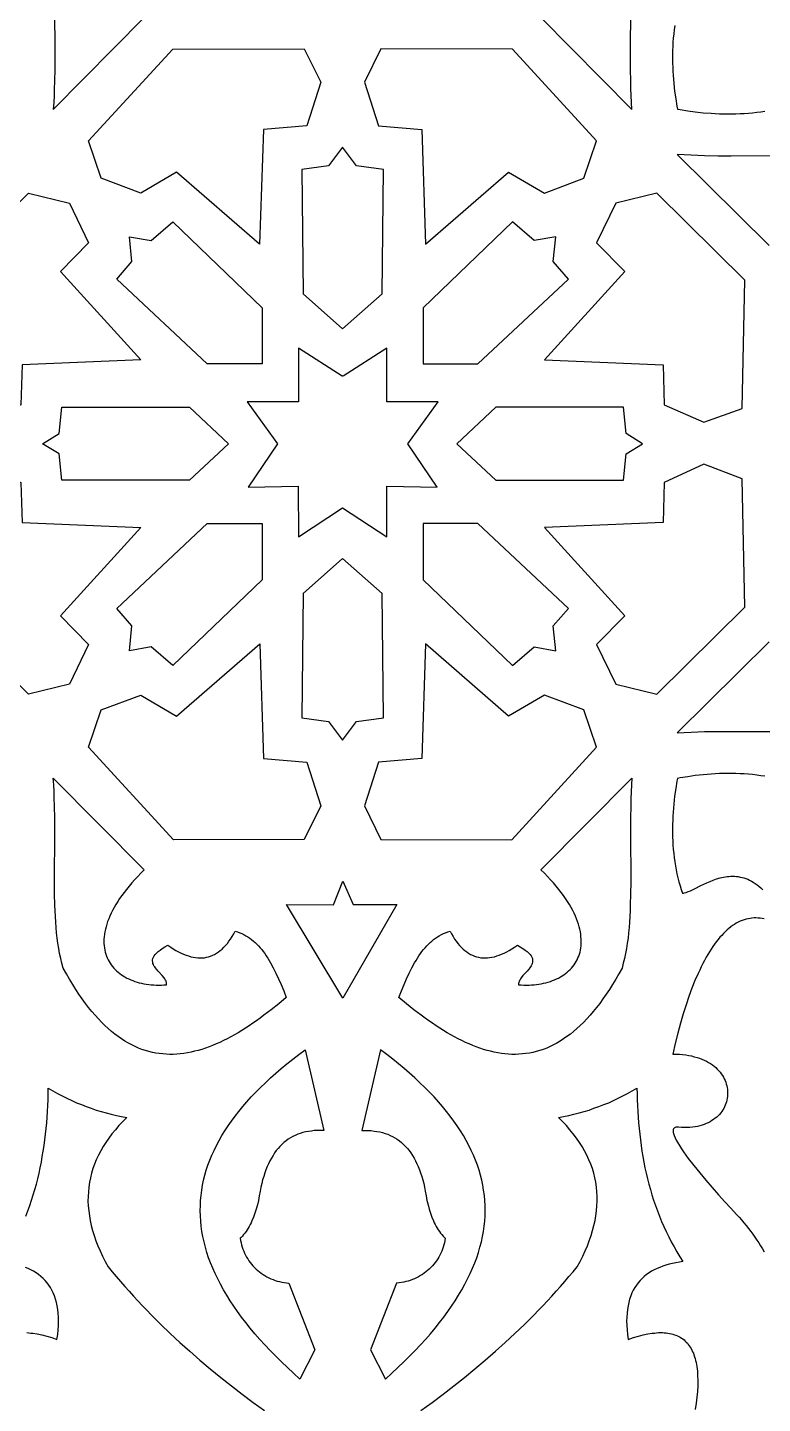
# Model space of a CAD drawing. Extents: x -540 to 540, y -540 to 540.
# Drawn here: x -25.8 to 34.4, y -78.6 to 34.1 of the extents above; entities that cross this region are included whole.
import ezdxf

# ---------------------------------------------------------------- set-up
doc = ezdxf.new("R2010")
doc.units = 0
doc.layers.add('LAYER_1', color=18, linetype='CONTINUOUS')
doc.layers.add('LAYER_2', color=174, linetype='CONTINUOUS')

msp = doc.modelspace()

# ---------------------------------------------------------------- linework, layer by layer
at = {"layer": 'LAYER_1'}
msp.add_lwpolyline([(0, 540, 0.414214), (-540, 0, 0.414214), (0, -540, 0.414214), (540, 0, 0.414214)], format="xyb", close=True, dxfattribs=at)
for points in [[(-23.59, 35.91), (-23.57, 31.82), (-23.57, 30.74), (-23.59, 29.64), (-23.61, 29.09), (-23.63, 28.53), (-23.66, 27.96), (-23.69, 27.39), (-16.24, 34.92)], [(16.24, 34.92), (23.69, 27.39), (23.66, 27.96), (23.63, 28.53), (23.61, 29.09), (23.59, 29.64), (23.57, 30.74), (23.57, 31.82), (23.59, 35.91)], [(35.91, 23.59), (31.82, 23.57), (30.74, 23.57), (29.64, 23.59), (29.09, 23.61), (28.53, 23.63), (27.96, 23.66), (27.39, 23.69), (34.92, 16.24)], [(34.92, -16.24), (27.39, -23.69), (27.96, -23.66), (28.53, -23.63), (29.09, -23.61), (29.64, -23.59), (30.74, -23.57), (31.82, -23.57), (35.91, -23.59)], [(-25.94, -63.28), (-25.78, -62.85), (-25.62, -62.42), (-25.47, -61.98), (-25.33, -61.55), (-25.2, -61.1), (-25.08, -60.66), (-24.97, -60.22), (-24.86, -59.77), (-24.76, -59.32), (-24.67, -58.87), (-24.59, -58.41), (-24.51, -57.95), (-24.44, -57.49), (-24.38, -57.03), (-24.33, -56.57), (-24.28, -56.1), (-24.23, -55.64), (-24.2, -55.17), (-24.17, -54.7), (-24.14, -54.22), (-24.12, -53.75), (-24.11, -53.27), (-24.1, -52.79), (-23.72, -53.02), (-23.34, -53.23), (-22.96, -53.44), (-22.57, -53.63), (-22.18, -53.81), (-21.79, -53.99), (-21.39, -54.15), (-20.99, -54.31), (-20.58, -54.45), (-20.18, -54.59), (-19.77, -54.72), (-19.36, -54.83), (-18.94, -54.94), (-18.52, -55.03), (-18.1, -55.12), (-17.67, -55.2), (-18, -55.53), (-18.32, -55.86), (-18.61, -56.2), (-18.89, -56.54), (-19.15, -56.89), (-19.39, -57.24), (-19.61, -57.59), (-19.81, -57.94), (-20, -58.3), (-20.17, -58.66), (-20.32, -59.03), (-20.45, -59.39), (-20.56, -59.76), (-20.65, -60.14), (-20.73, -60.51), (-20.78, -60.9), (-20.82, -61.28), (-20.84, -61.67), (-20.85, -62.06), (-20.83, -62.45), (-20.79, -62.85), (-20.74, -63.25), (-20.67, -63.65), (-20.58, -64.06), (-20.47, -64.47), (-20.35, -64.88), (-20.2, -65.3), (-20.04, -65.72), (-19.86, -66.14), (-19.66, -66.57), (-19.44, -67), (-19.2, -67.43), (-18.87, -67.84), (-18.53, -68.24), (-18.19, -68.65), (-17.84, -69.05), (-17.49, -69.44), (-17.13, -69.84), (-16.77, -70.23), (-16.4, -70.62), (-16.03, -71), (-15.66, -71.39), (-14.89, -72.15), (-14.11, -72.9), (-13.32, -73.63), (-12.51, -74.36), (-11.68, -75.08), (-10.84, -75.79), (-9.98, -76.5), (-9.11, -77.19), (-8.23, -77.87), (-7.33, -78.55), (-6.41, -79.21)], [(6.41, -79.21), (7.33, -78.55), (8.23, -77.87), (9.11, -77.19), (9.98, -76.5), (10.84, -75.79), (11.68, -75.08), (12.51, -74.36), (13.32, -73.63), (14.11, -72.9), (14.89, -72.15), (15.66, -71.39), (16.03, -71), (16.4, -70.62), (16.77, -70.23), (17.13, -69.84), (17.49, -69.44), (17.84, -69.05), (18.19, -68.65), (18.53, -68.24), (18.87, -67.84), (19.2, -67.43), (19.44, -67), (19.66, -66.57), (19.86, -66.14), (20.04, -65.72), (20.2, -65.3), (20.35, -64.88), (20.47, -64.47), (20.58, -64.06), (20.67, -63.65), (20.74, -63.25), (20.79, -62.85), (20.83, -62.45), (20.84, -62.06), (20.84, -61.67), (20.82, -61.28), (20.78, -60.9), (20.73, -60.51), (20.65, -60.14), (20.56, -59.76), (20.45, -59.39), (20.32, -59.03), (20.17, -58.66), (20, -58.3), (19.81, -57.94), (19.61, -57.59), (19.39, -57.24), (19.15, -56.89), (18.89, -56.54), (18.61, -56.2), (18.32, -55.86), (18, -55.53), (17.67, -55.2), (18.1, -55.12), (18.52, -55.03), (18.94, -54.94), (19.36, -54.83), (19.77, -54.72), (20.18, -54.59), (20.58, -54.45), (20.99, -54.31), (21.39, -54.15), (21.79, -53.99), (22.18, -53.81), (22.57, -53.63), (22.96, -53.44), (23.34, -53.23), (23.72, -53.02), (24.1, -52.79), (24.11, -53.27), (24.12, -53.75), (24.14, -54.22), (24.17, -54.7), (24.2, -55.17), (24.23, -55.64), (24.28, -56.1), (24.33, -56.57), (24.38, -57.03), (24.44, -57.49), (24.51, -57.95), (24.59, -58.41), (24.67, -58.87), (24.76, -59.32), (24.86, -59.77), (24.97, -60.22), (25.08, -60.66), (25.2, -61.1), (25.33, -61.55), (25.47, -61.98), (25.62, -62.42), (25.78, -62.85), (25.94, -63.28), (26.12, -63.71), (26.3, -64.13), (26.5, -64.55), (26.7, -64.97), (26.91, -65.38), (27.14, -65.8), (27.37, -66.2), (27.62, -66.61), (27.87, -67.01), (27.58, -67.05), (27.3, -67.1), (27.02, -67.16), (26.75, -67.23), (26.48, -67.3), (26.23, -67.38), (25.98, -67.48), (25.75, -67.58), (25.52, -67.69), (25.3, -67.8), (25.09, -67.93), (24.89, -68.07), (24.7, -68.22), (24.53, -68.38), (24.36, -68.55), (24.2, -68.74), (24.06, -68.93), (23.92, -69.13), (23.8, -69.35), (23.69, -69.58), (23.59, -69.82), (23.5, -70.08), (23.43, -70.35), (23.37, -70.63), (23.32, -70.92), (23.29, -71.23), (23.27, -71.55), (23.26, -71.89), (23.27, -72.24), (23.29, -72.61), (23.33, -72.99), (23.39, -73.39), (23.81, -73.24), (24.23, -73.12), (24.62, -73.02), (25, -72.94), (25.36, -72.88), (25.53, -72.86), (25.7, -72.84), (25.87, -72.83), (26.03, -72.83), (26.19, -72.83), (26.34, -72.84), (26.49, -72.85), (26.64, -72.87), (26.78, -72.89), (26.92, -72.92), (27.05, -72.96), (27.18, -73), (27.3, -73.04), (27.42, -73.09), (27.54, -73.15), (27.65, -73.21), (27.76, -73.28), (27.86, -73.35), (27.96, -73.43), (28.05, -73.52), (28.14, -73.61), (28.23, -73.7), (28.31, -73.8), (28.39, -73.91), (28.47, -74.02), (28.54, -74.14), (28.6, -74.26), (28.66, -74.39), (28.72, -74.52), (28.77, -74.66), (28.82, -74.81), (28.87, -74.96), (28.91, -75.11), (28.94, -75.27), (28.98, -75.44), (29, -75.61), (29.05, -75.98), (29.07, -76.36), (29.08, -76.76), (29.08, -77.19), (29.05, -77.64), (29.01, -78.11), (28.96, -78.61), (28.88, -79.12)], [(-25.87, -72.83), (-25.7, -72.84), (-25.53, -72.86), (-25.36, -72.88), (-25, -72.94), (-24.62, -73.02), (-24.23, -73.12), (-23.81, -73.24), (-23.39, -73.39), (-23.33, -72.99), (-23.29, -72.61), (-23.27, -72.24), (-23.26, -71.89), (-23.27, -71.55), (-23.29, -71.23), (-23.32, -70.92), (-23.37, -70.63), (-23.43, -70.35), (-23.5, -70.08), (-23.59, -69.82), (-23.69, -69.58), (-23.8, -69.35), (-23.92, -69.13), (-24.06, -68.93), (-24.2, -68.74), (-24.36, -68.55), (-24.53, -68.38), (-24.7, -68.22), (-24.89, -68.07), (-25.09, -67.93), (-25.3, -67.8), (-25.52, -67.69), (-25.75, -67.58), (-25.98, -67.48)]]:
    msp.add_lwpolyline(points, dxfattribs=at)
for points in [[(-6.48, 25.73), (-6.8, 16.35), (-13.59, 22.26), (-16.52, 20.53), (-19.76, 21.75), (-20.8, 24.81), (-13.9, 32.33), (-3.14, 32.36), (-1.78, 29.61), (-2.93, 26.04)], [(6.48, 25.73), (6.8, 16.35), (13.59, 22.26), (16.52, 20.53), (19.76, 21.75), (20.8, 24.81), (13.9, 32.33), (3.14, 32.36), (1.78, 29.61), (2.93, 26.04)], [(0, 9.41), (3.24, 12.27), (3.35, 22.47), (1.15, 22.77), (0, 24.3), (-1.15, 22.77), (-3.35, 22.47), (-3.24, 12.27)], [(-26.34, 3.19), (-29.58, 1.77), (-32.72, 2.88), (-32.93, 13.39), (-25.72, 20.53), (-22.37, 19.71), (-20.8, 16.45), (-23.1, 14.1), (-16.52, 6.86), (-26.24, 6.45)], [(26.34, 3.19), (29.58, 1.77), (32.72, 2.88), (32.93, 13.39), (25.72, 20.53), (22.37, 19.71), (20.8, 16.45), (23.1, 14.1), (16.52, 6.86), (26.24, 6.45)], [(-6.59, 11.14), (-6.59, 6.55), (-11.08, 6.55), (-18.5, 13.49), (-17.25, 14.92), (-17.46, 16.96), (-15.68, 16.65), (-13.9, 18.18)], [(6.59, 11.14), (6.59, 6.55), (11.08, 6.55), (18.5, 13.49), (17.25, 14.92), (17.46, 16.96), (15.68, 16.65), (13.9, 18.18)], [(0, -5.26), (3.62, -7.62), (3.63, -3.47), (7.73, -3.57), (5.34, -0.02), (7.82, 3.42), (3.62, 3.42), (3.62, 7.82), (0.04, 5.52), (0, 5.55), (-0.04, 5.52), (-3.62, 7.82), (-3.62, 3.42), (-7.82, 3.42), (-5.34, -0.02), (-7.73, -3.57), (-3.63, -3.47), (-3.62, -7.62)], [(-12.54, 2.98), (-9.34, 0), (-9.35, -0.01), (-12.54, -2.98), (-23, -2.98), (-23.21, -0.84), (-24.57, 0), (-23.21, 0.84), (-23, 2.98)], [(12.54, 2.98), (9.34, 0), (9.35, -0.01), (12.54, -2.98), (23, -2.98), (23.21, -0.84), (24.57, 0), (23.21, 0.84), (23, 2.98)], [(-29.58, -1.67), (-26.34, -3.19), (-26.24, -6.45), (-16.52, -6.86), (-23.1, -14.1), (-20.8, -16.45), (-22.37, -19.71), (-25.72, -20.53), (-32.93, -13.39), (-32.72, -2.88)], [(29.58, -1.67), (26.34, -3.19), (26.24, -6.45), (16.52, -6.86), (23.1, -14.1), (20.8, -16.45), (22.37, -19.71), (25.72, -20.53), (32.93, -13.39), (32.72, -2.88)], [(-11.08, -6.55), (-6.59, -6.55), (-6.59, -11.14), (-13.9, -18.18), (-15.68, -16.65), (-17.46, -16.96), (-17.25, -14.92), (-18.5, -13.49)], [(11.08, -6.55), (6.59, -6.55), (6.59, -11.14), (13.9, -18.18), (15.68, -16.65), (17.46, -16.96), (17.25, -14.92), (18.5, -13.49)], [(0, -24.3), (1.15, -22.77), (3.35, -22.47), (3.24, -12.27), (0, -9.41), (-3.24, -12.27), (-3.35, -22.47), (-1.15, -22.77)], [(-6.79, -16.4), (-6.48, -25.79), (-2.93, -26.09), (-1.78, -29.66), (-3.14, -32.42), (-13.85, -32.45), (-20.8, -24.87), (-19.76, -21.81), (-16.52, -20.59), (-13.59, -22.32)], [(6.79, -16.4), (6.48, -25.79), (2.93, -26.09), (1.78, -29.66), (3.14, -32.42), (13.85, -32.45), (20.8, -24.87), (19.76, -21.81), (16.52, -20.59), (13.59, -22.32)], [(-22.88, -42.97), (-22.98, -42.57), (-23.08, -42.17), (-23.17, -41.77), (-23.24, -41.35), (-23.31, -40.93), (-23.37, -40.51), (-23.42, -40.08), (-23.46, -39.64), (-23.49, -39.19), (-23.52, -38.74), (-23.55, -38.28), (-23.56, -37.82), (-23.58, -36.88), (-23.59, -35.91), (-23.57, -31.82), (-23.57, -30.74), (-23.59, -29.64), (-23.61, -29.09), (-23.63, -28.53), (-23.66, -27.96), (-23.69, -27.39), (-16.24, -34.92), (-16.52, -35.19), (-16.78, -35.46), (-17.03, -35.73), (-17.27, -35.99), (-17.49, -36.26), (-17.7, -36.51), (-17.9, -36.77), (-18.08, -37.02), (-18.26, -37.27), (-18.42, -37.52), (-18.57, -37.76), (-18.71, -38), (-18.84, -38.24), (-18.95, -38.47), (-19.06, -38.7), (-19.15, -38.92), (-19.24, -39.14), (-19.31, -39.36), (-19.37, -39.57), (-19.42, -39.78), (-19.47, -39.99), (-19.5, -40.19), (-19.52, -40.39), (-19.54, -40.58), (-19.54, -40.77), (-19.54, -40.96), (-19.53, -41.14), (-19.5, -41.31), (-19.47, -41.49), (-19.44, -41.65), (-19.39, -41.82), (-19.33, -41.98), (-19.27, -42.13), (-19.2, -42.28), (-19.12, -42.42), (-19.04, -42.56), (-18.95, -42.7), (-18.85, -42.83), (-18.74, -42.96), (-18.63, -43.08), (-18.51, -43.19), (-18.39, -43.3), (-18.25, -43.41), (-18.12, -43.51), (-17.97, -43.6), (-17.83, -43.69), (-17.67, -43.78), (-17.51, -43.85), (-17.35, -43.93), (-17.18, -43.99), (-17.01, -44.06), (-16.83, -44.11), (-16.65, -44.16), (-16.46, -44.21), (-16.27, -44.25), (-16.08, -44.28), (-15.88, -44.31), (-15.68, -44.33), (-15.47, -44.34), (-15.27, -44.35), (-15.05, -44.35), (-14.84, -44.35), (-14.63, -44.34), (-14.41, -44.33), (-14.41, -44.23), (-14.43, -44.13), (-14.46, -44.03), (-14.51, -43.94), (-14.56, -43.84), (-14.62, -43.75), (-14.77, -43.57), (-15.1, -43.22), (-15.25, -43.04), (-15.32, -42.95), (-15.39, -42.86), (-15.45, -42.77), (-15.49, -42.68), (-15.53, -42.58), (-15.55, -42.48), (-15.56, -42.38), (-15.56, -42.28), (-15.54, -42.18), (-15.49, -42.07), (-15.43, -41.96), (-15.35, -41.85), (-15.24, -41.73), (-15.11, -41.61), (-14.95, -41.49), (-14.77, -41.36), (-14.55, -41.22), (-14.31, -41.08), (-14.08, -41.24), (-13.87, -41.38), (-13.65, -41.51), (-13.44, -41.63), (-13.23, -41.73), (-13.02, -41.82), (-12.82, -41.91), (-12.62, -41.97), (-12.43, -42.03), (-12.23, -42.07), (-12.04, -42.1), (-11.86, -42.12), (-11.67, -42.13), (-11.49, -42.13), (-11.32, -42.11), (-11.14, -42.08), (-10.97, -42.04), (-10.81, -41.98), (-10.64, -41.91), (-10.48, -41.84), (-10.32, -41.74), (-10.17, -41.64), (-10.02, -41.53), (-9.87, -41.4), (-9.72, -41.26), (-9.58, -41.11), (-9.44, -40.94), (-9.31, -40.76), (-9.17, -40.58), (-9.05, -40.37), (-8.92, -40.16), (-8.8, -39.93), (-8.61, -40), (-8.43, -40.06), (-8.26, -40.14), (-8.09, -40.22), (-7.92, -40.31), (-7.76, -40.41), (-7.6, -40.51), (-7.45, -40.63), (-7.31, -40.75), (-7.16, -40.87), (-7.02, -41.01), (-6.89, -41.15), (-6.75, -41.3), (-6.62, -41.45), (-6.5, -41.61), (-6.37, -41.78), (-6.25, -41.96), (-6.13, -42.14), (-6.02, -42.33), (-5.9, -42.52), (-5.68, -42.93), (-5.46, -43.37), (-5.24, -43.83), (-5.03, -44.32), (-4.82, -44.83), (-4.61, -45.37), (-5.23, -45.88), (-5.84, -46.37), (-6.44, -46.83), (-6.75, -47.06), (-7.05, -47.27), (-7.35, -47.48), (-7.66, -47.69), (-7.96, -47.88), (-8.26, -48.07), (-8.56, -48.26), (-8.86, -48.43), (-9.16, -48.6), (-9.46, -48.75), (-9.76, -48.9), (-10.05, -49.05), (-10.35, -49.18), (-10.65, -49.3), (-10.94, -49.42), (-11.24, -49.52), (-11.53, -49.62), (-11.83, -49.71), (-12.12, -49.78), (-12.41, -49.85), (-12.71, -49.91), (-13, -49.95), (-13.29, -49.99), (-13.58, -50.01), (-13.87, -50.03), (-14.15, -50.03), (-14.44, -50.02), (-14.73, -50), (-15.01, -49.97), (-15.3, -49.92), (-15.58, -49.87), (-15.86, -49.8), (-16.15, -49.72), (-16.43, -49.62), (-16.71, -49.51), (-16.99, -49.39), (-17.27, -49.26), (-17.54, -49.11), (-17.82, -48.95), (-18.1, -48.77), (-18.37, -48.58), (-18.65, -48.38), (-18.92, -48.16), (-19.19, -47.92), (-19.46, -47.67), (-19.73, -47.41), (-20, -47.13), (-20.27, -46.83), (-20.53, -46.52), (-20.8, -46.19), (-21.06, -45.85), (-21.32, -45.49), (-21.59, -45.11), (-21.85, -44.72), (-22.1, -44.3), (-22.36, -43.88), (-22.62, -43.43)], [(16.24, -34.92), (23.69, -27.39), (23.66, -27.96), (23.63, -28.53), (23.61, -29.09), (23.59, -29.64), (23.57, -30.74), (23.57, -31.82), (23.59, -35.91), (23.58, -36.88), (23.56, -37.82), (23.54, -38.28), (23.52, -38.74), (23.49, -39.19), (23.46, -39.64), (23.42, -40.08), (23.37, -40.51), (23.31, -40.93), (23.24, -41.35), (23.17, -41.77), (23.08, -42.17), (22.98, -42.57), (22.88, -42.97), (22.62, -43.43), (22.36, -43.88), (22.1, -44.3), (21.85, -44.72), (21.58, -45.11), (21.32, -45.49), (21.06, -45.85), (20.8, -46.19), (20.53, -46.52), (20.27, -46.83), (20, -47.13), (19.73, -47.41), (19.46, -47.67), (19.19, -47.92), (18.92, -48.16), (18.65, -48.38), (18.37, -48.58), (18.1, -48.77), (17.82, -48.95), (17.54, -49.11), (17.27, -49.26), (16.99, -49.39), (16.71, -49.51), (16.43, -49.62), (16.15, -49.72), (15.86, -49.8), (15.58, -49.87), (15.3, -49.92), (15.01, -49.97), (14.73, -50), (14.44, -50.02), (14.15, -50.03), (13.87, -50.03), (13.58, -50.01), (13.29, -49.99), (13, -49.95), (12.71, -49.91), (12.41, -49.85), (12.12, -49.78), (11.83, -49.71), (11.53, -49.62), (11.24, -49.52), (10.94, -49.42), (10.65, -49.3), (10.35, -49.18), (10.05, -49.05), (9.76, -48.9), (9.46, -48.75), (9.16, -48.6), (8.86, -48.43), (8.56, -48.26), (8.26, -48.07), (7.96, -47.88), (7.66, -47.69), (7.35, -47.48), (7.05, -47.27), (6.75, -47.06), (6.44, -46.83), (5.84, -46.37), (5.23, -45.88), (4.61, -45.37), (4.82, -44.83), (5.03, -44.32), (5.24, -43.83), (5.46, -43.37), (5.68, -42.93), (5.9, -42.52), (6.02, -42.33), (6.13, -42.14), (6.25, -41.96), (6.37, -41.78), (6.5, -41.61), (6.62, -41.45), (6.75, -41.3), (6.89, -41.15), (7.02, -41.01), (7.16, -40.87), (7.31, -40.75), (7.45, -40.63), (7.6, -40.51), (7.76, -40.41), (7.92, -40.31), (8.09, -40.22), (8.26, -40.14), (8.43, -40.06), (8.61, -40), (8.8, -39.93), (8.92, -40.16), (9.05, -40.37), (9.17, -40.58), (9.31, -40.76), (9.44, -40.94), (9.58, -41.11), (9.72, -41.26), (9.87, -41.4), (10.02, -41.53), (10.17, -41.64), (10.32, -41.74), (10.48, -41.84), (10.64, -41.91), (10.81, -41.98), (10.97, -42.04), (11.14, -42.08), (11.32, -42.11), (11.49, -42.13), (11.67, -42.13), (11.86, -42.12), (12.04, -42.1), (12.23, -42.07), (12.43, -42.03), (12.62, -41.97), (12.82, -41.91), (13.02, -41.82), (13.23, -41.73), (13.44, -41.63), (13.65, -41.51), (13.87, -41.38), (14.08, -41.24), (14.31, -41.08), (14.55, -41.22), (14.77, -41.36), (14.95, -41.49), (15.11, -41.61), (15.24, -41.73), (15.35, -41.85), (15.43, -41.96), (15.49, -42.07), (15.54, -42.18), (15.56, -42.28), (15.56, -42.38), (15.55, -42.48), (15.53, -42.58), (15.49, -42.68), (15.45, -42.77), (15.39, -42.86), (15.32, -42.95), (15.25, -43.04), (15.1, -43.22), (14.77, -43.57), (14.62, -43.75), (14.56, -43.84), (14.51, -43.94), (14.46, -44.03), (14.43, -44.13), (14.41, -44.23), (14.41, -44.33), (14.63, -44.34), (14.84, -44.35), (15.05, -44.35), (15.27, -44.35), (15.47, -44.34), (15.68, -44.33), (15.88, -44.31), (16.08, -44.28), (16.27, -44.25), (16.46, -44.21), (16.65, -44.16), (16.83, -44.11), (17.01, -44.06), (17.18, -43.99), (17.35, -43.93), (17.51, -43.85), (17.67, -43.78), (17.83, -43.69), (17.97, -43.6), (18.12, -43.51), (18.25, -43.41), (18.39, -43.3), (18.51, -43.19), (18.63, -43.08), (18.74, -42.96), (18.85, -42.83), (18.95, -42.7), (19.04, -42.56), (19.12, -42.42), (19.2, -42.28), (19.27, -42.13), (19.33, -41.98), (19.39, -41.82), (19.44, -41.65), (19.47, -41.49), (19.5, -41.31), (19.53, -41.14), (19.54, -40.96), (19.54, -40.77), (19.54, -40.58), (19.52, -40.39), (19.5, -40.19), (19.47, -39.99), (19.42, -39.78), (19.37, -39.57), (19.31, -39.36), (19.24, -39.14), (19.15, -38.92), (19.06, -38.7), (18.95, -38.47), (18.84, -38.24), (18.71, -38), (18.57, -37.76), (18.42, -37.52), (18.26, -37.27), (18.08, -37.02), (17.9, -36.77), (17.7, -36.51), (17.49, -36.26), (17.27, -35.99), (17.03, -35.73), (16.78, -35.46), (16.52, -35.19)], [(-4.59, -37.76), (-0.74, -37.77), (0.01, -35.83), (0.87, -37.74), (4.44, -37.74), (0.01, -45.43)], [(-4.41, -68.78), (-2.27, -74.25), (-3.49, -76.63), (-4.01, -76.16), (-4.52, -75.69), (-5.01, -75.22), (-5.47, -74.76), (-5.93, -74.3), (-6.36, -73.84), (-6.78, -73.38), (-7.18, -72.92), (-7.56, -72.46), (-7.92, -72.01), (-8.27, -71.55), (-8.6, -71.1), (-8.91, -70.65), (-9.21, -70.21), (-9.49, -69.76), (-9.75, -69.32), (-10, -68.87), (-10.22, -68.43), (-10.43, -67.99), (-10.63, -67.56), (-10.81, -67.12), (-10.97, -66.69), (-11.11, -66.25), (-11.24, -65.82), (-11.35, -65.39), (-11.44, -64.96), (-11.52, -64.54), (-11.58, -64.11), (-11.62, -63.69), (-11.65, -63.26), (-11.66, -62.84), (-11.65, -62.42), (-11.63, -62), (-11.59, -61.59), (-11.54, -61.17), (-11.47, -60.76), (-11.38, -60.34), (-11.28, -59.93), (-11.16, -59.52), (-11.03, -59.11), (-10.88, -58.71), (-10.71, -58.3), (-10.53, -57.9), (-10.33, -57.49), (-10.11, -57.09), (-9.88, -56.69), (-9.64, -56.29), (-9.37, -55.89), (-9.1, -55.49), (-8.8, -55.1), (-8.5, -54.7), (-8.17, -54.31), (-7.83, -53.91), (-7.48, -53.52), (-7.11, -53.13), (-6.72, -52.74), (-6.32, -52.35), (-5.9, -51.96), (-5.47, -51.58), (-5.02, -51.19), (-4.56, -50.81), (-4.08, -50.42), (-3.59, -50.04), (-3.08, -49.66), (-1.55, -56.27), (-1.81, -56.27), (-2.07, -56.27), (-2.32, -56.28), (-2.56, -56.31), (-2.8, -56.34), (-3.03, -56.39), (-3.25, -56.44), (-3.47, -56.51), (-3.68, -56.58), (-3.88, -56.67), (-4.08, -56.77), (-4.27, -56.87), (-4.45, -56.99), (-4.63, -57.12), (-4.81, -57.26), (-4.97, -57.41), (-5.13, -57.57), (-5.28, -57.74), (-5.43, -57.92), (-5.57, -58.11), (-5.7, -58.32), (-5.83, -58.53), (-5.95, -58.75), (-6.07, -58.99), (-6.18, -59.23), (-6.28, -59.49), (-6.37, -59.75), (-6.46, -60.03), (-6.55, -60.31), (-6.62, -60.61), (-6.69, -60.92), (-6.76, -61.23), (-6.82, -61.62), (-6.9, -61.99), (-6.98, -62.35), (-7.08, -62.7), (-7.18, -63.03), (-7.3, -63.36), (-7.43, -63.67), (-7.5, -63.82), (-7.57, -63.97), (-7.65, -64.12), (-7.73, -64.26), (-7.82, -64.4), (-7.91, -64.53), (-8.01, -64.67), (-8.11, -64.79), (-8.21, -64.92), (-8.32, -65.04), (-8.38, -65.1), (-8.36, -65.28), (-8.32, -65.47), (-8.28, -65.64), (-8.23, -65.82), (-8.17, -65.99), (-8.1, -66.16), (-8.03, -66.32), (-7.95, -66.48), (-7.87, -66.64), (-7.77, -66.79), (-7.67, -66.94), (-7.57, -67.09), (-7.45, -67.23), (-7.34, -67.36), (-7.21, -67.49), (-7.08, -67.62), (-6.95, -67.74), (-6.81, -67.85), (-6.66, -67.96), (-6.51, -68.06), (-6.36, -68.16), (-6.2, -68.25), (-6.04, -68.33), (-5.87, -68.41), (-5.7, -68.48), (-5.53, -68.55), (-5.35, -68.6), (-5.17, -68.65), (-4.98, -68.7), (-4.79, -68.73), (-4.6, -68.76)], [(4.42, -68.78), (2.28, -74.25), (3.51, -76.63), (4.03, -76.16), (4.53, -75.69), (5.02, -75.22), (5.49, -74.76), (5.94, -74.3), (6.37, -73.84), (6.79, -73.38), (7.19, -72.92), (7.57, -72.46), (7.94, -72.01), (8.29, -71.55), (8.62, -71.1), (8.93, -70.65), (9.22, -70.21), (9.5, -69.76), (9.77, -69.32), (10.01, -68.87), (10.24, -68.43), (10.45, -67.99), (10.64, -67.56), (10.82, -67.12), (10.98, -66.69), (11.12, -66.25), (11.25, -65.82), (11.36, -65.39), (11.45, -64.96), (11.53, -64.54), (11.59, -64.11), (11.64, -63.69), (11.66, -63.26), (11.67, -62.84), (11.67, -62.42), (11.65, -62), (11.61, -61.59), (11.55, -61.17), (11.48, -60.76), (11.4, -60.34), (11.29, -59.93), (11.18, -59.52), (11.04, -59.11), (10.89, -58.71), (10.72, -58.3), (10.54, -57.9), (10.34, -57.49), (10.13, -57.09), (9.9, -56.69), (9.65, -56.29), (9.39, -55.89), (9.11, -55.49), (8.82, -55.1), (8.51, -54.7), (8.19, -54.31), (7.85, -53.91), (7.49, -53.52), (7.12, -53.13), (6.73, -52.74), (6.33, -52.35), (5.92, -51.96), (5.48, -51.58), (5.04, -51.19), (4.57, -50.81), (4.1, -50.42), (3.61, -50.04), (3.1, -49.66), (1.57, -56.27), (1.83, -56.27), (2.08, -56.27), (2.33, -56.28), (2.58, -56.31), (2.81, -56.34), (3.04, -56.39), (3.26, -56.44), (3.48, -56.51), (3.69, -56.58), (3.89, -56.67), (4.09, -56.77), (4.28, -56.87), (4.47, -56.99), (4.65, -57.12), (4.82, -57.26), (4.99, -57.41), (5.14, -57.57), (5.3, -57.74), (5.44, -57.92), (5.58, -58.11), (5.72, -58.32), (5.85, -58.53), (5.97, -58.75), (6.08, -58.99), (6.19, -59.23), (6.29, -59.49), (6.39, -59.75), (6.48, -60.03), (6.56, -60.31), (6.64, -60.61), (6.71, -60.92), (6.77, -61.23), (6.84, -61.62), (6.91, -61.99), (7, -62.35), (7.09, -62.7), (7.19, -63.03), (7.31, -63.36), (7.44, -63.67), (7.51, -63.82), (7.59, -63.97), (7.67, -64.12), (7.75, -64.26), (7.83, -64.4), (7.93, -64.53), (8.02, -64.67), (8.12, -64.79), (8.23, -64.92), (8.34, -65.04), (8.4, -65.1), (8.37, -65.28), (8.34, -65.47), (8.29, -65.64), (8.24, -65.82), (8.18, -65.99), (8.12, -66.16), (8.05, -66.32), (7.97, -66.48), (7.88, -66.64), (7.79, -66.79), (7.69, -66.94), (7.58, -67.09), (7.47, -67.23), (7.35, -67.36), (7.23, -67.49), (7.1, -67.62), (6.96, -67.74), (6.82, -67.85), (6.68, -67.96), (6.53, -68.06), (6.37, -68.16), (6.21, -68.25), (6.05, -68.33), (5.88, -68.41), (5.71, -68.48), (5.54, -68.55), (5.36, -68.6), (5.18, -68.65), (5, -68.7), (4.81, -68.73), (4.62, -68.76)]]:
    msp.add_lwpolyline(points, close=True, dxfattribs=at)
at = {"layer": 'LAYER_2'}
for points in [[(460, 0, 0.414214), (0, 460, 0.414214), (-460, 0, 0.414214), (0, -460, 0.414214)], [(370, 0, 0.414214), (0, 370, 0.414214), (-370, 0, 0.414214), (0, -370, 0.414214)]]:
    msp.add_lwpolyline(points, format="xyb", close=True, dxfattribs=at)
for points in [[(27.2, 34.25), (27.15, 33.91), (27.11, 33.57), (27.08, 33.23), (27.05, 32.89), (27.04, 32.55), (27.02, 32.21), (27.02, 31.87), (27.02, 31.53), (27.02, 31.19), (27.03, 30.85), (27.05, 30.52), (27.07, 30.18), (27.12, 29.52), (27.19, 28.88), (27.28, 28.26), (27.38, 27.65), (27.42, 27.42), (27.65, 27.38), (28.26, 27.28), (28.88, 27.19), (29.52, 27.12), (30.18, 27.07), (30.52, 27.05), (30.85, 27.03), (31.19, 27.02), (31.53, 27.02), (31.87, 27.02), (32.21, 27.02), (32.55, 27.04), (32.89, 27.05), (33.23, 27.08), (33.57, 27.11), (33.91, 27.15), (34.25, 27.2), (34.58, 27.25)], [(34.58, -27.25), (34.25, -27.2), (33.91, -27.15), (33.57, -27.11), (33.23, -27.08), (32.89, -27.05), (32.55, -27.04), (32.21, -27.02), (31.87, -27.02), (31.53, -27.02), (31.19, -27.02), (30.85, -27.03), (30.52, -27.05), (30.18, -27.07), (29.52, -27.12), (28.88, -27.19), (28.26, -27.28), (27.65, -27.38), (27.42, -27.42), (27.38, -27.65), (27.28, -28.26), (27.19, -28.88), (27.12, -29.52), (27.07, -30.18), (27.05, -30.52), (27.03, -30.85), (27.02, -31.19), (27.02, -31.53), (27.02, -31.87), (27.02, -32.21), (27.04, -32.55), (27.05, -32.89), (27.08, -33.23), (27.11, -33.57), (27.15, -33.91), (27.2, -34.25), (27.25, -34.58), (27.31, -34.91), (27.38, -35.24), (27.45, -35.57), (27.54, -35.89), (27.63, -36.21), (27.73, -36.52), (27.84, -36.83), (27.91, -36.82), (27.98, -36.81), (28.13, -36.76), (28.3, -36.7), (28.48, -36.63), (28.88, -36.43), (29.33, -36.2), (29.57, -36.09), (29.82, -35.97), (30.09, -35.86), (30.35, -35.75), (30.63, -35.66), (30.91, -35.58), (31.2, -35.51), (31.35, -35.49), (31.5, -35.47), (31.64, -35.45), (31.79, -35.44), (31.94, -35.44), (32.1, -35.44), (32.25, -35.45), (32.4, -35.47), (32.55, -35.5), (32.71, -35.53), (32.86, -35.57), (33.01, -35.62), (33.17, -35.68), (33.32, -35.75), (33.48, -35.83), (33.63, -35.93), (33.79, -36.03), (33.94, -36.14), (34.09, -36.26), (34.24, -36.4), (34.4, -36.55)], [(34.53, -38.93), (34.36, -38.9), (34.19, -38.87), (34.02, -38.86), (33.85, -38.85), (33.69, -38.85), (33.52, -38.87), (33.36, -38.89), (33.2, -38.92), (33.04, -38.95), (32.88, -39), (32.72, -39.06), (32.56, -39.13), (32.4, -39.2), (32.24, -39.28), (32.09, -39.38), (31.94, -39.48), (31.78, -39.59), (31.63, -39.71), (31.48, -39.84), (31.33, -39.98), (31.18, -40.12), (31.04, -40.28), (30.89, -40.44), (30.75, -40.62), (30.6, -40.8), (30.46, -40.99), (30.32, -41.19), (30.18, -41.4), (30.04, -41.62), (29.9, -41.85), (29.77, -42.08), (29.63, -42.33), (29.5, -42.58), (29.37, -42.85), (29.24, -43.12), (29.11, -43.4), (28.85, -43.99), (28.6, -44.62), (28.36, -45.28), (28.12, -45.98), (27.89, -46.71), (27.67, -47.48), (27.45, -48.29), (27.23, -49.13), (27.03, -50.01), (27.31, -50.01), (27.58, -50.02), (27.84, -50.05), (28.1, -50.08), (28.34, -50.12), (28.58, -50.16), (28.8, -50.22), (29.02, -50.28), (29.23, -50.35), (29.42, -50.43), (29.61, -50.51), (29.79, -50.6), (29.96, -50.69), (30.13, -50.79), (30.28, -50.9), (30.42, -51.01), (30.56, -51.12), (30.68, -51.24), (30.8, -51.37), (30.91, -51.49), (31.01, -51.62), (31.1, -51.76), (31.18, -51.89), (31.25, -52.03), (31.32, -52.17), (31.38, -52.31), (31.42, -52.46), (31.46, -52.6), (31.49, -52.75), (31.51, -52.9), (31.53, -53.04), (31.53, -53.19), (31.53, -53.34), (31.52, -53.48), (31.5, -53.63), (31.47, -53.77), (31.44, -53.91), (31.39, -54.05), (31.34, -54.19), (31.28, -54.32), (31.21, -54.46), (31.14, -54.58), (31.05, -54.71), (30.96, -54.83), (30.86, -54.95), (30.75, -55.06), (30.64, -55.17), (30.51, -55.27), (30.38, -55.37), (30.24, -55.46), (30.1, -55.55), (29.94, -55.63), (29.78, -55.7), (29.61, -55.77), (29.43, -55.83), (29.25, -55.88), (29.06, -55.93), (28.86, -55.96), (28.65, -55.99), (28.43, -56.01), (28.21, -56.02), (27.98, -56.02), (27.75, -56.01), (27.51, -55.99), (27.42, -55.99), (27.35, -55.99), (27.29, -56), (27.23, -56.01), (27.18, -56.04), (27.14, -56.07), (27.11, -56.1), (27.09, -56.14), (27.07, -56.19), (27.06, -56.25), (27.06, -56.3), (27.06, -56.37), (27.07, -56.44), (27.09, -56.52), (27.15, -56.68), (27.22, -56.86), (27.32, -57.07), (27.44, -57.28), (27.59, -57.51), (27.74, -57.76), (27.92, -58.02), (28.11, -58.28), (28.31, -58.56), (28.76, -59.14), (29.24, -59.73), (29.75, -60.34), (30.26, -60.94), (30.79, -61.54), (31.3, -62.11), (31.79, -62.64), (32.25, -63.14), (32.46, -63.36), (32.66, -63.59), (32.86, -63.83), (33.05, -64.06), (33.24, -64.29), (33.42, -64.53), (33.59, -64.76), (33.76, -65), (33.92, -65.24), (34.08, -65.48), (34.23, -65.72), (34.38, -65.96), (34.52, -66.2)]]:
    msp.add_lwpolyline(points, dxfattribs=at)

doc.saveas('drawing.dxf')
